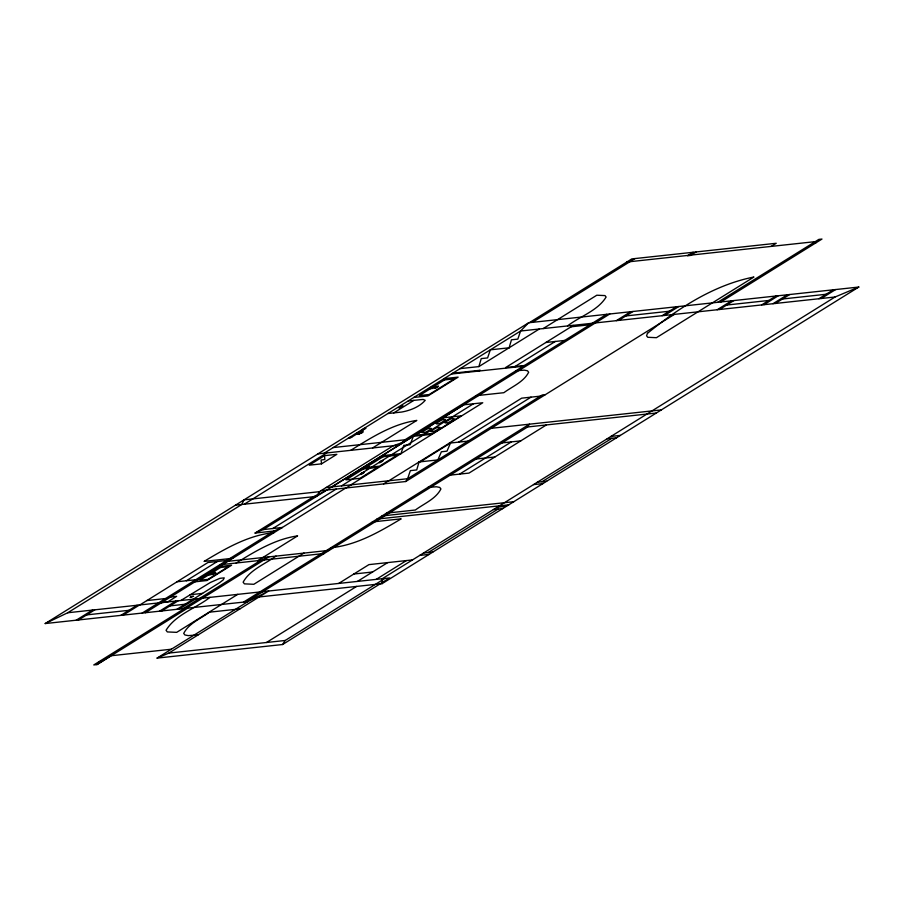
<?xml version="1.0" encoding="UTF-8"?>
<svg xmlns="http://www.w3.org/2000/svg" width="904" height="904" viewBox="0 0 904 904"><rect width="100%" height="100%" fill="white"/><g stroke="black" fill="none" stroke-linecap="round" stroke-linejoin="round"><path stroke-width="1.36" d="M259.086 596.968L382.053 583.668L382.245 578.729L835.047 296.998L858.8 287.043L528.659 322.762L45.2 623.557L247.843 601.635L268.657 591.013L168.89 653.083L157.093 658.101L282.602 644.518L389.647 577.927L384.912 578.436L285.144 640.507L282.602 644.518M419.049 461.978L416.721 469.944L410.348 470.634L407.625 478.724L405.749 481.516L321.056 490.68M478.917 366.572L481.233 358.606L487.606 357.916L490.341 349.825L509.088 347.803M509.133 347.769L511.461 339.802L517.834 339.113L520.568 331.022L528.659 322.762M400.947 453.661L403.76 445.389L410.133 444.689L413.354 436.293L432.112 434.27M450.486 443.016L446.994 451.164L441.367 451.774L437.852 459.921L419.094 461.944M404.054 441.977L393.296 445.74L319.44 491.686L316.615 496.386L235.503 505.155M222.892 564.458L224.802 561.655L329.282 550.355M606.652 314.321L404.981 439.796L399.014 445.118L317.903 453.887M212.316 573.791C209.875 576.91 220.542 569.814 212.937 573.407M361.363 473.549L363.272 472.736L361.713 473.323M380.268 461.786L382.189 460.961L380.629 461.56M529.303 322.694L631.828 258.906L776.231 243.278L771.191 246.419M532.433 322.355L634.958 258.567M45.2 623.557L67.732 612.754L241.752 504.477L244.046 499.844L319.44 491.686M324.152 453.22L520.568 331.022L835.047 296.998M357.329 433.637L350.017 438.18L348.119 438.383M358.685 432.79L365.939 428.281L364.041 428.485M244.283 504.206L326.672 452.938M357.916 433.57L359.283 432.722M324.559 455.65L309.247 465.176L321.553 463.842L336.853 454.328L324.559 455.65L324.818 459.56L321.067 459.966L321.553 463.842M393.726 412.902L413.862 400.37L423.072 399.432L425.23 400.314C419.445 406.902 410.337 410.472 401.772 412.032L388.098 413.512M539.315 328.999L478.86 366.606L460.113 368.629M543.18 328.581L596.798 295.224L605.002 295.585L606.109 297.043C597.68 310.863 579.893 316.321 567.52 325.948M76.185 620.212L92.468 610.076M350.707 450.339C371.239 437.683 392.483 423.908 416.834 420.416L372.538 447.977M78.535 619.952L94.818 609.827M478.973 371.036L480.239 370.256L452.712 373.228M573.272 325.429L505.63 367.544L524.376 365.51M693.097 252.272L687.492 255.764L690.633 255.425L696.238 251.933M514.986 366.527L555.271 341.463M120.865 615.375L137.148 605.239M123.204 615.115L139.487 604.991M282.24 527.529L274.07 531.01L255.086 533.055L313.496 496.714L325.157 491.064M139.871 604.945L207.976 562.491L226.723 560.457M255.086 533.055L263.245 529.586L609.771 313.982M331.87 486.906L463.831 404.8L482.759 402.755L350.763 484.883M363.623 468.848L345.949 479.843L360.018 478.318L377.68 467.323L361.792 469.165L364.82 467.289L369.194 466.814L366.165 468.69M186.36 580.752L217.344 561.474M272.827 528.501L336.254 489.041M341.509 485.866L473.47 403.76M142.177 613.07L274.07 531.01M145.307 612.731L345.746 488.013M346.108 487.968L351.136 484.838M616.313 320.66L630.687 311.722M618.664 320.411L633.026 311.473M236.181 563.022C255.222 551.316 275.098 539.089 297.608 535.891L257.776 560.683M159.522 611.194L175.805 601.058M161.861 610.934L178.144 600.81M181.049 600.369L210.395 582.47L219.932 578.323L224.248 577.859L223.288 579.826L219.536 582.718L193.546 599.013M176.901 609.307L193.185 599.182M179.252 609.059L195.535 598.923M183.162 608.629L260.748 560.356L268.917 556.887L186.292 608.29M383.533 483.922L388.573 480.781M388.878 480.758L521.653 398.167L540.4 396.133M184.529 608.482L93.767 664.948L96.92 664.609L187.648 608.143M420.349 461.808L450.576 443.005M96.92 664.609L111.169 655.739L171.364 649.219M458.723 442.124L531.01 397.15M662.09 315.711L676.452 306.772M275.991 556.118C264.917 564.22 249.911 569.757 243.131 582.187L244.408 583.86L253.832 584.289L303.97 553.09M209.977 597.363C195.897 608.313 175.647 614.528 166.065 630.269L167.33 631.93L176.687 632.348L237.752 594.357M664.429 315.462L678.802 306.512M405.749 481.516L674.373 314.389M717.731 302.309L818.854 239.39L821.985 239.052L720.85 301.97M243.526 602.098L529.518 424.168L527.608 426.959L656.293 413.038M246.645 601.759L527.653 426.959M157.093 658.101L247.843 601.635M717.166 309.756L731.539 300.806M719.516 309.496L733.879 300.557M459.605 474.114L511.415 441.875M546.4 424.925L468.984 473.097L450.226 475.131M761.609 304.942L775.971 296.003M763.948 304.693L778.31 295.755M772.988 303.71L787.361 294.772M775.327 303.462L789.689 294.523M338.706 583.442L368.922 564.627L412.473 559.915M357.453 581.408L387.68 562.604M818.911 298.738L833.273 289.811M266.454 642.507L356.594 586.425M821.25 298.489L835.624 289.551M376.2 579.385L406.427 560.57M428.18 552.559L498.07 509.065M541.971 481.753L611.872 438.27M382.053 583.668L858.8 287.043M626.8 262.036L815.238 241.639M813.25 242.882L816.38 242.543M625.851 315.937L669.265 311.247M726.703 305.032L768.784 300.478M782.514 298.987L826.086 294.275M571.091 326.796L589.849 324.762M545.858 342.492L564.65 340.446M451.446 374.019L523.19 366.256M444.033 378.652L458.136 377.126L427.908 395.941L413.806 397.466M515.992 370.73L524.331 370.154L527.507 370.776L528.648 372.267C523.744 381.985 512.308 386.449 503.856 392.698L475.82 395.726M408.246 400.969L413.862 400.37M545.406 394.619L542.287 394.958L407.625 478.724L326.095 487.55M362.425 429.49L364.323 429.276M356.775 432.993C369.261 429.66 359.498 435.14 355.419 433.841M349.78 437.355L351.735 437.118M491.279 428.304L661.321 409.907M333.248 447.559L404.981 439.796M449.322 443.141L468.114 441.107M382.143 455.718L400.89 453.684M502.036 442.892L520.794 440.858M610.957 436.429L620.336 435.412M607.183 438.779L616.551 437.762M476.137 459.006L494.895 456.983M427.954 487.358L436.462 486.77L439.739 487.414L440.915 488.951C435.864 498.963 424.066 503.573 415.354 510.014L386.516 513.133M537.281 482.261L546.66 481.244M533.507 484.612L542.886 483.595M381.974 515.958L513.788 501.697M263.245 529.586L282.308 527.473M376.934 519.099L508.749 504.839M497.166 507.223L506.545 506.206M274.104 532.592C248.543 535.111 225.684 548.445 204.078 561.395L232.825 558.276M372.346 521.958L401.184 518.839C379.488 531.834 356.549 545.214 330.887 547.745M493.392 509.573L502.76 508.556M219.774 564.797L260.748 560.356M263.878 560.017L324.242 553.485M219.559 566.537L231.582 565.226L206.982 580.526L194.97 581.837M423.49 553.056L432.869 552.05M176.992 581.769L195.739 579.735M419.716 555.406L429.084 554.401M353.814 574.029L372.561 572.006M190.111 594.73L202.609 593.374M170.573 597.013L176.642 596.357L167.568 601.996L161.5 602.663M146.764 600.572L165.522 598.55M67.732 612.754L382.245 578.729M86.671 614.889L129.001 610.313M170.008 605.872L185.037 604.245M239.944 608.878L209.491 612.166C200.699 618.675 188.8 623.308 183.704 633.421L184.902 634.97L188.201 635.625L198.157 634.879M168.89 653.083L285.201 640.473M98.977 661.717L102.118 661.378M422.134 432.394C424.258 433.83 429.174 430.349 431.366 428.473C429.264 427.038 424.326 430.519 422.134 432.394M430.892 431.457C433.005 432.88 437.92 429.411 440.124 427.524C438.011 426.089 433.084 429.569 430.892 431.457M436.236 423.626C438.361 425.061 443.276 421.58 445.48 419.693C443.367 418.258 438.44 421.739 436.236 423.626M444.994 422.676C447.118 424.112 452.034 420.631 454.226 418.744C452.113 417.309 447.186 420.789 444.994 422.676M647.479 333.316L646.563 335.757L647.75 337.294L656.428 337.689L753.925 277.019C714.228 284.828 678.339 308.14 647.479 333.316M362.775 431.66L358.651 434.191L362.73 431.649M212.915 573.656L214.836 572.842L212.915 573.656M435.084 387.545C432.937 390.777 443.774 382.968 435.084 387.545M435.683 387.421L437.604 386.596L435.683 387.421M360.752 473.685C358.617 476.905 369.442 469.097 360.752 473.685M379.669 461.91C377.522 465.142 388.358 457.334 379.669 461.91M351.362 436.768L350.921 437.118L351.362 436.768M363.385 429.377L362.447 429.875L363.385 429.377M431.603 386.991L428.586 388.867L432.959 388.392L435.977 386.516L431.603 386.991M402.111 405.998L398.913 407.986L403.06 405.896L402.111 405.998M444.542 379.895L419.354 395.568L429.174 394.506L454.362 378.832L444.542 379.895M443.536 417.75L415.32 435.299L432.824 433.4L461.04 415.851L443.536 417.75M383.126 456.701L365.453 467.696L379.51 466.17L397.184 455.175L383.126 456.701M209.502 573.305L206.474 575.193L210.847 574.718L213.875 572.831L209.502 573.305M220.542 567.475L200.044 580.232L207.976 579.374L228.463 566.616L220.542 567.475M191.603 596.504L190.077 597.454L193.592 596.29L191.603 596.504"/></g></svg>
